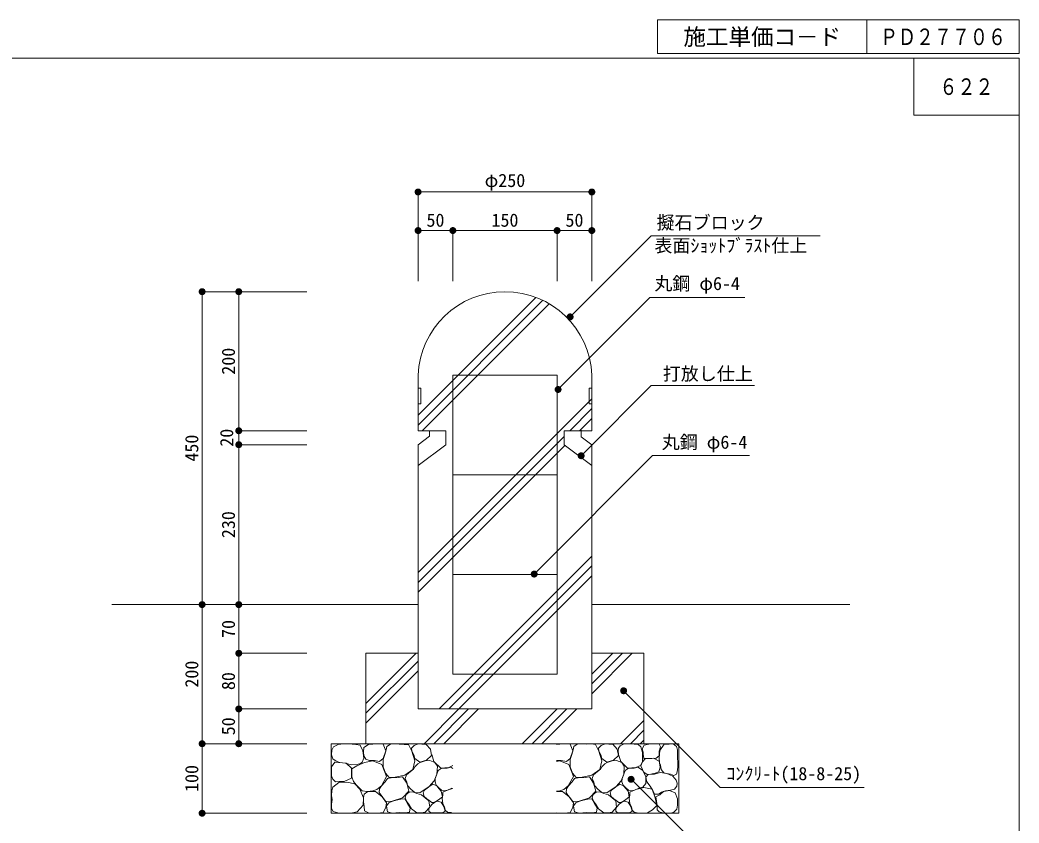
# Model space of a CAD drawing. Units: millimetres at full size, sheet at 1:10; some dimension numbers follow another scale. Extents: x 278 to 3017, y 4229 to 6095.
# Drawn here: x 1579 to 3017, y 4941 to 6095 of the extents above; entities that cross this region are included whole.
import ezdxf
from ezdxf.enums import TextEntityAlignment as Align

# ---------------------------------------------------------------- set-up
doc = ezdxf.new("R2010")
doc.units = ezdxf.units.MM
doc.header["$LTSCALE"] = 10
for name, pattern in [('DASHED', [7.5, 6, -1.5]), ('DASHED_SPACED', [12, 6, -6]), ('USER2', [100, 75, -25])]:
    doc.linetypes.add(name, pattern=pattern)
for name, color, linetype, lineweight in [('SIAGE', 7, 'DASHED_SPACED', 13), ('ハッチ', 4, 'Continuous', 13), ('寸法', 1, 'Continuous', 13), ('本体', 7, 'Continuous', 13)]:
    doc.layers.add(name, color=color, linetype=linetype, lineweight=lineweight)
doc.styles.add('ＭＳ ゴシック', font='')
doc.styles.get('ＭＳ ゴシック').set_extended_font_data('MS Gothic')

# ---------------------------------------------------------------- blocks, each defined once
blk = doc.blocks.new('filled_dot')
at = {"color": 0, "linetype": 'Continuous', "lineweight": -2, "const_width": 1.25}
blk.add_lwpolyline([(-0.625, 0, 1), (0.625, 0, 1)], format="xyb", close=True, dxfattribs=at)

msp = doc.modelspace()

# ---------------------------------------------------------------- linework, layer by layer
at = {"layer": 'SIAGE'}
for points in [[(2155.67, 5543.6), (2155.67, 5565.8), (2151.82, 5565.8), (2151.82, 5543.6)], [(2397.97, 5543.6), (2397.97, 5565.8), (2401.82, 5565.8), (2401.82, 5543.6)]]:
    msp.add_lwpolyline(points, close=True, dxfattribs=at)
at = {"layer": 'ハッチ'}
for p, q in [((2151.82, 5526.97), (2321.36, 5696.51)), ((2151.82, 5512.83), (2331.24, 5692.25)), ((2151.82, 5300.7), (2401.82, 5550.7)), ((2369.97, 5504.7), (2401.82, 5536.56)), ((2151.82, 5286.55), (2361.82, 5496.56)), ((2182.1, 5104.7), (2401.82, 5324.42)), ((2196.24, 5104.7), (2401.82, 5310.28)), ((2076.82, 5112.56), (2148.96, 5184.7)), ((2401.82, 5126.43), (2460.09, 5184.7)), ((2401.82, 5140.58), (2445.95, 5184.7)), ((2401.82, 5154.72), (2431.81, 5184.7)), ((2076.82, 5098.42), (2151.82, 5173.42)), ((2076.82, 5084.28), (2151.82, 5159.28)), ((2160.39, 5054.7), (2210.39, 5104.7)), ((2174.53, 5054.7), (2224.53, 5104.7)), ((2188.67, 5054.7), (2238.67, 5104.7)), ((2301.81, 5054.7), (2351.81, 5104.7)), ((2315.95, 5054.7), (2365.95, 5104.7)), ((2330.09, 5054.7), (2380.09, 5104.7)), ((2443.23, 5054.7), (2476.82, 5088.3)), ((2457.37, 5054.7), (2476.82, 5074.15)), ((2471.51, 5054.7), (2476.82, 5060.01))]:
    msp.add_line(p, q, dxfattribs=at)
at = {"layer": 'ハッチ', "linetype": 'USER2'}
for p, q in [((2157.84, 5504.7), (2340.45, 5687.31)), ((2151.82, 5272.41), (2363.13, 5483.72)), ((2210.39, 5104.7), (2401.82, 5296.14))]:
    msp.add_line(p, q, dxfattribs=at)
at = {"layer": 'ハッチ', "linetype": 'DASHED'}
msp.add_line((2384.11, 5504.7), (2401.82, 5522.41), dxfattribs=at)
at = {"layer": 'ハッチ'}
for points in [[(2068.82, 5026.37), (2064.25, 5024.63), (2056.21, 5024.41), (2047.07, 5026.8), (2039.24, 5027.89), (2034.02, 5029.63), (2029.02, 5032.89), (2027.12, 5038.56), (2027.45, 5045.2), (2030.11, 5050.06), (2036.63, 5053.75), (2044.68, 5054.4), (2051.61, 5054.41), (2062.3, 5053.75), (2068.6, 5052.45), (2072.3, 5044.62), (2073.6, 5033.76), (2071.43, 5028.33)], [(2088.84, 5030.4), (2081.75, 5030.65), (2076.69, 5032.42), (2073.65, 5037.48), (2073.15, 5042.79), (2073.65, 5049.11), (2080.49, 5053.41), (2086.81, 5054.17), (2093.76, 5054.5), (2101.75, 5054.17), (2105.29, 5044.31), (2101.75, 5033.43), (2096.18, 5028.88)], [(2104.79, 5012.44), (2101.5, 5021.55), (2101.75, 5031.92), (2104.03, 5039), (2105.8, 5046.08), (2107.06, 5050.63), (2111.87, 5053.92), (2117.38, 5054.54), (2124.53, 5054.17), (2131.61, 5053.67), (2137.94, 5053.67), (2143, 5043.8), (2147.31, 5030.14), (2144.27, 5017.75), (2132.63, 5009.41), (2118.71, 5006.37), (2110.1, 5006.12)], [(2145.53, 5038.89), (2142.9, 5044.39), (2142.42, 5048.21), (2146.25, 5052.28), (2151.87, 5054.67), (2157.29, 5054.27), (2163.23, 5053.71), (2169.45, 5047.02), (2171.12, 5037.7), (2163.95, 5031.01), (2154.14, 5028.38), (2147.21, 5033.4)], [(2373.83, 5012.44), (2370.54, 5021.55), (2370.79, 5031.92), (2373.07, 5039), (2374.84, 5046.08), (2376.11, 5050.63), (2380.92, 5053.92), (2386.17, 5054.54), (2393.57, 5054.17), (2401.02, 5054.3), (2406.99, 5053.67), (2412.05, 5043.8), (2416.35, 5030.14), (2413.32, 5017.75), (2401.67, 5009.41), (2387.75, 5006.37), (2379.15, 5006.12)], [(2414.58, 5038.89), (2411.95, 5044.39), (2411.47, 5048.21), (2415.3, 5052.28), (2421.02, 5054.66), (2426.29, 5054.1), (2432.15, 5054.1), (2438.5, 5047.02), (2440.17, 5037.7), (2433, 5031.01), (2423.19, 5028.38), (2416.25, 5033.4)], [(2440.43, 5039.13), (2439.72, 5044.39), (2440.19, 5048.45), (2442.59, 5051.56), (2448.18, 5054.33), (2455.67, 5054.43), (2462.68, 5053.95), (2467.98, 5053.85), (2472.48, 5050.13), (2474.87, 5042), (2474.87, 5036.74), (2474.63, 5029.1), (2471.76, 5023.6), (2465.07, 5020.25), (2453.35, 5019.54), (2443.54, 5029.1)], [(2475.47, 5039.66), (2476.48, 5033.61), (2487.97, 5033.61), (2494.22, 5034.02), (2498.86, 5037.04), (2498.86, 5043.89), (2500.88, 5050.13), (2498.86, 5053.96), (2491.98, 5054.58), (2483.74, 5054.16), (2477.09, 5052.75), (2474.06, 5047.31), (2475.67, 5042.68)], [(2500.68, 5023.67), (2501.49, 5017.43), (2505.32, 5012.99), (2509.96, 5011.79), (2515, 5010.78), (2519.84, 5009.17), (2523.47, 5010.98), (2524.47, 5014.4), (2525.68, 5021.05), (2525.48, 5027.9), (2524.88, 5034.35), (2525.28, 5039.59), (2524.88, 5045.83), (2523.47, 5050.47), (2518.91, 5054.43), (2513.29, 5053.9), (2505.94, 5054.14), (2499.88, 5044.83), (2498.87, 5034.55), (2499.27, 5027.1)], [(2498.46, 5014.2), (2493.02, 5012.19), (2486.77, 5010.98), (2481.33, 5010.38), (2476.89, 5013.6), (2474.67, 5017.63), (2472.46, 5022.87), (2474.87, 5028.71), (2478.71, 5032.94), (2490.4, 5033.75), (2498.67, 5029.51), (2500.28, 5020.85)], [(2038.34, 5000.37), (2033.02, 4999.75), (2028.96, 5003.81), (2027.12, 5008.3), (2027.39, 5014.94), (2027.17, 5021.64), (2031.77, 5028.19), (2048.35, 5026.62), (2055.85, 5019.75), (2056.16, 5005.37), (2045.22, 5000.37)], [(2086.74, 4987.01), (2078.7, 4986.11), (2071.56, 4987.01), (2067.68, 4990.58), (2062.62, 4995.63), (2058.75, 5000.39), (2056.67, 5006.94), (2056.67, 5013.48), (2056.37, 5018.54), (2063.52, 5023.01), (2074.83, 5027.77), (2086.74, 5030.15), (2099.72, 5024.58), (2106.56, 5007.64), (2098.95, 4994.15), (2092.4, 4989.09)], [(2141.49, 4989.42), (2136.71, 4994.44), (2135.51, 4999.46), (2133.12, 5004.72), (2135.27, 5009.74), (2140.77, 5014.52), (2145.32, 5017.86), (2147.23, 5021.21), (2151.54, 5025.75), (2154.88, 5027.9), (2161.82, 5030.05), (2168.52, 5030.53), (2175.93, 5027.66), (2179.52, 5022.4), (2178.8, 5010.69), (2174.98, 5001.13), (2167.56, 4993.01), (2154.17, 4983.93), (2147.23, 4984.64)], [(2410.54, 4989.42), (2405.75, 4994.44), (2404.56, 4999.46), (2402.17, 5004.72), (2404.32, 5009.74), (2409.82, 5014.52), (2414.36, 5017.86), (2416.28, 5021.21), (2420.58, 5025.75), (2423.93, 5027.9), (2430.87, 5030.05), (2437.56, 5030.53), (2444.98, 5027.66), (2448.56, 5022.4), (2447.85, 5010.69), (2444.02, 5001.13), (2436.61, 4993.01), (2423.21, 4983.93), (2416.28, 4984.64)], [(2469.4, 4990.83), (2463.35, 4988.01), (2458.11, 4987.01), (2454.68, 4987.81), (2450.45, 4991.64), (2447.02, 4995.27), (2445.21, 4999.9), (2445.61, 5004.53), (2447.22, 5009.37), (2449.84, 5016.02), (2454.28, 5019.24), (2462.55, 5019.44), (2467.79, 5020.85), (2474.84, 5016.82), (2479.48, 5007.76), (2479.68, 4997.68), (2475.05, 4992.25)], [(2100.99, 4977.54), (2098.46, 4980.57), (2095.93, 4984.37), (2096.18, 4989.68), (2099.22, 4994.23), (2104.28, 5000.05), (2107.82, 5004.6), (2112.88, 5005.61), (2123.26, 5006.12), (2129.59, 5006.88), (2135.41, 4998.02), (2138.7, 4986.39), (2129.59, 4976.78), (2112.88, 4971.47), (2104.79, 4971.97)], [(2370.03, 4977.54), (2367.5, 4980.57), (2364.97, 4984.37), (2365.23, 4989.68), (2368.26, 4994.23), (2373.33, 5000.05), (2376.87, 5004.6), (2381.93, 5005.61), (2392.31, 5006.12), (2398.64, 5006.88), (2404.46, 4998.02), (2407.75, 4986.39), (2398.64, 4976.78), (2381.93, 4971.47), (2373.83, 4971.97)], [(2523.06, 5002.32), (2524.68, 4998.09), (2524.27, 4993.65), (2520.84, 4989.42), (2514.8, 4987.81), (2507.74, 4986.8), (2501.89, 4985.19), (2497.66, 4982.17), (2492.21, 4982.37), (2489.39, 4987.41), (2485.56, 4993.65), (2480.92, 5000.1), (2479.31, 5006.75), (2482.74, 5010.58), (2492.21, 5010.78), (2500.28, 5013.4), (2509.96, 5011.79), (2518.42, 5008.16)], [(2036.23, 4955.06), (2029.79, 4957.12), (2027.22, 4961.75), (2027.1, 4967.96), (2028.24, 4974.36), (2027.03, 4980.13), (2027.48, 4987.25), (2029.02, 4992.11), (2037.51, 4999.06), (2049.36, 4999.32), (2060.69, 4997), (2067.89, 4989.54), (2073.04, 4976.93), (2072.79, 4966.38), (2064.29, 4956.87), (2057.6, 4955.06), (2047.55, 4954.81)], [(2167.58, 4972.84), (2164.32, 4975.51), (2160.76, 4978.92), (2159.28, 4984.11), (2161.21, 4988.11), (2164.77, 4990.93), (2169.36, 4994.19), (2173.22, 4996.41), (2178.56, 4994.34), (2181.82, 4990.48), (2185.24, 4986.48), (2186.72, 4978.48), (2181.23, 4973.88), (2175, 4970.03), (2171.44, 4970.03)], [(2436.63, 4972.84), (2433.37, 4975.51), (2429.81, 4978.92), (2428.32, 4984.11), (2430.25, 4988.11), (2433.81, 4990.93), (2438.41, 4994.19), (2442.27, 4996.41), (2447.61, 4994.34), (2450.87, 4990.48), (2454.28, 4986.48), (2455.76, 4978.48), (2450.28, 4973.88), (2444.05, 4970.03), (2440.49, 4970.03)], [(2469.07, 4955.05), (2462.95, 4956.38), (2459.72, 4959), (2458.71, 4964.04), (2456.3, 4968.67), (2455.49, 4975.93), (2456.3, 4980.76), (2456.3, 4985.19), (2465.37, 4988.62), (2476.66, 4991.84), (2488.76, 4989.22), (2492.79, 4976.93), (2495.21, 4966.05), (2488.96, 4959.61), (2481.9, 4955.18)], [(2074.2, 4964.28), (2073.03, 4971.04), (2073.03, 4977.57), (2073.97, 4982.24), (2079.33, 4985.97), (2090.53, 4986.2), (2100.1, 4978.27), (2106.4, 4969.64), (2105.47, 4962.88), (2101.5, 4955.65), (2093.33, 4954.95), (2080.5, 4955.19), (2074.67, 4958.22)], [(2106.79, 4962.17), (2106.55, 4965.28), (2109.66, 4969.58), (2114.2, 4971.73), (2120.42, 4973.64), (2126.88, 4975.08), (2132.86, 4975.56), (2136.68, 4968.86), (2140.51, 4962.41), (2139.31, 4956.44), (2133.81, 4955.24), (2124.48, 4955.72), (2114.92, 4954.76), (2107.98, 4956.68)], [(2138.86, 4966.96), (2135.27, 4971.98), (2133.12, 4976.76), (2134.55, 4981.78), (2138.86, 4984.88), (2144.36, 4985.6), (2149.86, 4983.21), (2156.56, 4981.3), (2167.08, 4972.69), (2168.52, 4963.37), (2162.06, 4956.44), (2155.84, 4955.25), (2149.86, 4955.49), (2142.21, 4960.98)], [(2375.83, 4962.17), (2375.59, 4965.28), (2378.7, 4969.58), (2383.25, 4971.73), (2389.46, 4973.64), (2395.92, 4975.08), (2401.9, 4975.56), (2405.73, 4968.86), (2409.55, 4962.41), (2408.36, 4956.44), (2402.86, 4955.24), (2393.53, 4955.72), (2383.96, 4954.76), (2377.03, 4956.68)], [(2407.91, 4966.96), (2404.32, 4971.98), (2402.17, 4976.76), (2403.6, 4981.78), (2407.91, 4984.88), (2413.41, 4985.6), (2418.91, 4983.21), (2425.6, 4981.3), (2436.13, 4972.69), (2437.56, 4963.37), (2431.11, 4956.44), (2424.89, 4955.25), (2418.91, 4955.49), (2411.25, 4960.98)], [(2525.07, 4975.5), (2524.87, 4966.44), (2524.06, 4960.79), (2519.83, 4956.16), (2515.59, 4955.03), (2507.7, 4954.8), (2503.3, 4955.15), (2498.86, 4956.97), (2495.84, 4959.59), (2495.64, 4965.83), (2494.83, 4971.88), (2493.82, 4978.52), (2499.47, 4981.34), (2504.91, 4985.98), (2513.78, 4987.39), (2521.64, 4983.96)], [(2173.52, 4955.06), (2169.96, 4955.06), (2167.44, 4957.58), (2167.29, 4960.54), (2169.36, 4964.39), (2172.18, 4967.95), (2175.59, 4970.17), (2179.3, 4972.1), (2184.94, 4970.47), (2188.94, 4964.25), (2190.87, 4957.72), (2188.05, 4955.8), (2180.49, 4955.06)], [(2442.56, 4955.06), (2439, 4955.06), (2436.48, 4957.58), (2436.33, 4960.54), (2438.41, 4964.39), (2441.23, 4967.95), (2444.64, 4970.17), (2448.35, 4972.1), (2453.98, 4970.47), (2457.99, 4964.25), (2459.92, 4957.72), (2457.1, 4955.8), (2449.53, 4955.06)]]:
    msp.add_lwpolyline(points, close=True, dxfattribs=at)
for points in [[(2350.87, 5053.57), (2355.86, 5054.17), (2362.9, 5054.52), (2370.79, 5054.17), (2374.34, 5044.31), (2370.79, 5033.43), (2365.23, 5028.88), (2357.89, 5030.4)], [(2201.82, 5023.15), (2196.02, 5020.25), (2184.3, 5019.54), (2174.5, 5029.1), (2171.39, 5039.13)], [(2200.35, 4990.83), (2194.31, 4988.01), (2189.06, 4987.01), (2185.64, 4987.81), (2181.4, 4991.64), (2177.97, 4995.27), (2176.16, 4999.9), (2176.56, 5004.53), (2178.18, 5009.37), (2180.8, 5016.02), (2185.23, 5019.24), (2193.5, 5019.44), (2198.74, 5020.85), (2201.82, 5019.09)], [(2350.87, 5029.16), (2355.79, 5030.15), (2368.77, 5024.58), (2375.6, 5007.64), (2367.99, 4994.15), (2361.44, 4989.09), (2355.79, 4987.01)], [(2199.95, 4955.58), (2193.9, 4956.38), (2190.68, 4959), (2189.67, 4964.04), (2187.25, 4968.67), (2186.44, 4975.93), (2187.25, 4980.76), (2187.25, 4985.19), (2196.32, 4988.62), (2201.82, 4990.19)], [(2350.87, 4986.02), (2359.58, 4986.2), (2369.15, 4978.27), (2375.45, 4969.64), (2374.51, 4962.88), (2370.55, 4955.65), (2362.38, 4954.95), (2350.87, 4955.16)]]:
    msp.add_lwpolyline(points, dxfattribs=at)
at = {"layer": '寸法'}
for p, q in [((2151.82, 5848.04), (2401.82, 5848.04)), ((2151.82, 5795.36), (2151.82, 5848.04)), ((2401.82, 5795.36), (2401.82, 5848.04)), ((2151.82, 5792.57), (2201.82, 5792.57)), ((2151.82, 5719.86), (2151.82, 5792.57)), ((2201.82, 5719.86), (2201.82, 5792.57)), ((2201.82, 5792.57), (2351.82, 5792.57)), ((2201.82, 5719.86), (2201.82, 5792.57)), ((2351.82, 5719.86), (2351.82, 5792.57)), ((2351.82, 5792.57), (2401.82, 5792.57)), ((2351.82, 5719.86), (2351.82, 5792.57)), ((2401.82, 5719.86), (2401.82, 5792.57)), ((1841.02, 5254.7), (1841.02, 5704.7)), ((1889.99, 5704.7), (1841.02, 5704.7)), ((1893.77, 5704.7), (1893.77, 5504.7)), ((1991.67, 5704.7), (1893.77, 5704.7)), ((1893.77, 5524.7), (1893.77, 5464.7)), ((1991.67, 5504.7), (1893.77, 5504.7)), ((1991.67, 5504.7), (1893.77, 5504.7)), ((1991.67, 5484.7), (1893.77, 5484.7)), ((1893.77, 5484.7), (1893.77, 5254.7)), ((1991.67, 5484.7), (1893.77, 5484.7)), ((1841.02, 5254.7), (1841.02, 5054.7)), ((1991.67, 5254.7), (1841.02, 5254.7)), ((1991.67, 5254.7), (1841.02, 5254.7)), ((1991.67, 5254.7), (1893.77, 5254.7)), ((1893.77, 5254.7), (1893.77, 5184.7)), ((1991.67, 5254.7), (1893.77, 5254.7)), ((1991.67, 5184.7), (1893.77, 5184.7)), ((1893.77, 5184.7), (1893.77, 5104.7)), ((1991.67, 5184.7), (1893.77, 5184.7)), ((1991.67, 5104.7), (1893.77, 5104.7)), ((1893.77, 5104.7), (1893.77, 5054.7)), ((1991.67, 5104.7), (1893.77, 5104.7)), ((1841.02, 5054.7), (1841.02, 4954.7)), ((1991.71, 5054.7), (1841.02, 5054.7)), ((1991.67, 5054.7), (1841.02, 5054.7)), ((1991.67, 5054.7), (1893.77, 5054.7)), ((1991.84, 4954.7), (1841.02, 4954.7))]:
    msp.add_line(p, q, dxfattribs=at)
for points in [[(2370.57, 5668.48), (2377.64, 5675.56), (2487.2, 5785.2), (2730.23, 5785.2)], [(2353.26, 5564.04), (2360.33, 5571.11), (2485.35, 5696.12), (2622.16, 5696.12)], [(2386.44, 5468.8), (2393.51, 5475.87), (2487.41, 5569.77), (2636, 5569.77)], [(2318.88, 5298.66), (2325.95, 5305.74), (2489.19, 5468.98), (2628.75, 5468.98)], [(2447.59, 5130.82), (2454.66, 5123.75), (2586.56, 4991.85), (2793.66, 4991.81)], [(2458.32, 5003.51), (2465.39, 4996.44), (2611.49, 4850.34), (2922.69, 4850.34)]]:
    msp.add_lwpolyline(points, dxfattribs=at)
at = {"layer": '本体'}
for p, q in [((2496.46, 6095.35), (3016.57, 6095.35)), ((2496.46, 6095.35), (2496.46, 6046.98)), ((2797.66, 6095.35), (2797.66, 6046.98)), ((3016.57, 6095.35), (3016.57, 6046.98)), ((2496.46, 6046.98), (3016.57, 6046.98)), ((2865.22, 6040.49), (2865.22, 5958.49)), ((3016.57, 5958.49), (2865.22, 5958.49)), ((2151.82, 5584.7), (2151.82, 5504.7)), ((2401.82, 5584.71), (2401.82, 5504.7)), ((2151.82, 5504.7), (2191.82, 5504.7)), ((2151.82, 5484.7), (2168.35, 5497.1)), ((2168.35, 5504.64), (2168.35, 5497.1)), ((2191.82, 5504.7), (2191.82, 5484.7)), ((2361.82, 5504.7), (2401.82, 5504.7)), ((2361.82, 5504.7), (2361.82, 5484.7)), ((2386.52, 5505.37), (2386.52, 5496.18)), ((2401.82, 5484.7), (2386.52, 5496.18)), ((2151.82, 5484.7), (2151.82, 5104.7)), ((2191.82, 5484.7), (2151.82, 5454.7)), ((2361.82, 5484.7), (2401.82, 5454.7)), ((2401.82, 5484.7), (2401.82, 5104.7)), ((1711.05, 5254.7), (2151.82, 5254.7)), ((2401.82, 5254.7), (2773.28, 5254.7)), ((2076.82, 5184.7), (2076.82, 5054.7)), ((2076.82, 5184.7), (2151.82, 5184.7)), ((2401.82, 5184.7), (2476.82, 5184.7)), ((2476.82, 5184.7), (2476.82, 5054.7)), ((2151.82, 5104.7), (2401.82, 5104.7)), ((2026.82, 5054.7), (2526.82, 5054.7)), ((2026.82, 5054.7), (2026.82, 4954.7)), ((2526.82, 5054.7), (2526.82, 4954.7)), ((2357.89, 5030.4), (2350.87, 5030.65)), ((2355.79, 4987.01), (2350.87, 4986.46)), ((2026.82, 4954.7), (2526.82, 4954.7))]:
    msp.add_line(p, q, dxfattribs=at)
at = {"layer": '本体', "linetype": 'USER2'}
for p, q in [((2201.82, 5584.7), (2201.82, 5154.7)), ((2201.82, 5584.7), (2351.82, 5584.7)), ((2351.82, 5584.7), (2351.82, 5154.7)), ((2201.82, 5441.37), (2351.82, 5441.37)), ((2201.82, 5298.03), (2351.82, 5298.03)), ((2201.82, 5154.7), (2351.82, 5154.7))]:
    msp.add_line(p, q, dxfattribs=at)
at = {"layer": '本体', "color": 6}
msp.add_lwpolyline([(3016.57, 6040.49), (278.44, 6040.49), (278.44, 4228.68), (3016.57, 4228.68)], close=True, dxfattribs=at)
at = {"layer": '本体'}
msp.add_arc((2276.82, 5579.6), 125.1, 2.3403, 177.66354, dxfattribs=at)

# ---------------------------------------------------------------- block references
at = {"layer": '寸法', "xscale": 4, "yscale": 4}
for p in [(2151.82, 5848.04), (2151.82, 5792.57), (2201.82, 5792.57), (2351.82, 5792.57)]:
    msp.add_blockref('filled_dot', p, dxfattribs=at)
for p, rotation in [((2401.82, 5848.04), 180), ((2201.82, 5792.57), 180), ((2351.82, 5792.57), 180), ((2401.82, 5792.57), 180), ((1841.02, 5704.7), 270), ((1893.77, 5704.7), 270), ((2370.57, 5668.48), 45), ((2353.26, 5564.04), 45), ((1893.77, 5504.7), 90), ((1893.77, 5504.7), 90), ((1893.77, 5484.7), 270), ((1893.77, 5484.7), 270), ((2386.44, 5468.8), 45), ((2318.88, 5298.66), 45), ((1841.02, 5254.7), 270), ((1841.02, 5254.7), 90), ((1893.77, 5254.7), 90), ((1893.77, 5254.7), 270), ((1893.77, 5184.7), 90), ((1893.77, 5184.7), 270), ((2447.59, 5130.82), 315), ((1893.77, 5104.7), 90), ((1893.77, 5104.7), 270), ((1841.02, 5054.7), 270), ((1841.02, 5054.7), 90), ((1893.77, 5054.7), 90), ((2458.32, 5003.51), 315), ((1841.02, 4954.7), 90)]:
    msp.add_blockref('filled_dot', p, dxfattribs=dict(at, rotation=rotation))

# ---------------------------------------------------------------- texts
at = {"layer": '寸法', "style": 'ＭＳ ゴシック'}
for s, p in [('φ250', (2276.82, 5864.67)), ('50', (2176.82, 5807.57)), ('150', (2276.82, 5807.57)), ('50', (2376.82, 5807.57))]:
    msp.add_text(s, height=18.99, dxfattribs=at).set_placement(p, align=Align.MIDDLE_CENTER)
at = {"layer": '寸法', "color": 3, "style": 'ＭＳ ゴシック'}
for s, p in [('擬石ブロック', (2495.04, 5788.83)), ('表面ｼｮｯﾄﾌﾞﾗｽﾄ仕上', (2491.82, 5755.85)), ('丸鋼 φ6-4', (2491.84, 5701.27)), ('打放し仕上', (2503.97, 5571.53)), ('丸鋼 φ6-4', (2502.47, 5473.19)), ('ｺﾝｸﾘ-ﾄ(18-8-25)', (2595.46, 4996.56))]:
    msp.add_text(s, height=18.99, dxfattribs=at).set_placement(p, align=Align.BOTTOM_LEFT)
at = {"layer": '寸法', "style": 'ＭＳ ゴシック'}
for s, p in [('200', (1878.77, 5604.7)), ('450', (1826.02, 5479.7)), ('20', (1876.27, 5494.7)), ('230', (1878.77, 5369.7)), ('70', (1878.77, 5219.7)), ('200', (1826.02, 5154.7)), ('80', (1878.77, 5144.7)), ('50', (1878.77, 5079.7)), ('100', (1826.02, 5004.7))]:
    msp.add_text(s, height=18.99, rotation=90, dxfattribs=at).set_placement(p, align=Align.MIDDLE_CENTER)
at = {"layer": '本体', "style": 'ＭＳ ゴシック'}
msp.add_text('施工単価コ－ド', height=23.74, dxfattribs=at).set_placement((2647.06, 6071.16), align=Align.MIDDLE_CENTER)
at = {"layer": '本体', "style": 'ＭＳ ゴシック', "width": 0.8}
for s, p in [('ＰＤ２７７０６', (2907.12, 6071.16)), ('６２２', (2940.9, 5999.49))]:
    msp.add_text(s, height=23.74, dxfattribs=at).set_placement(p, align=Align.MIDDLE_CENTER)

doc.saveas('drawing.dxf')
